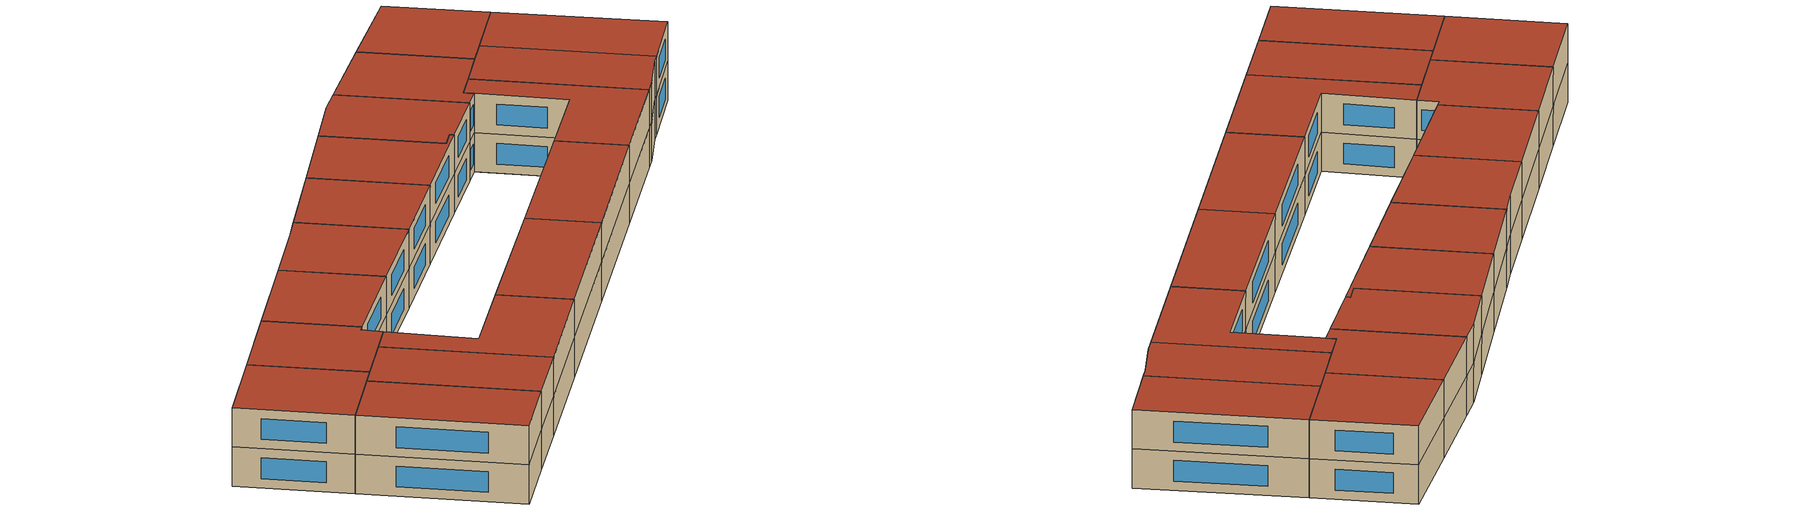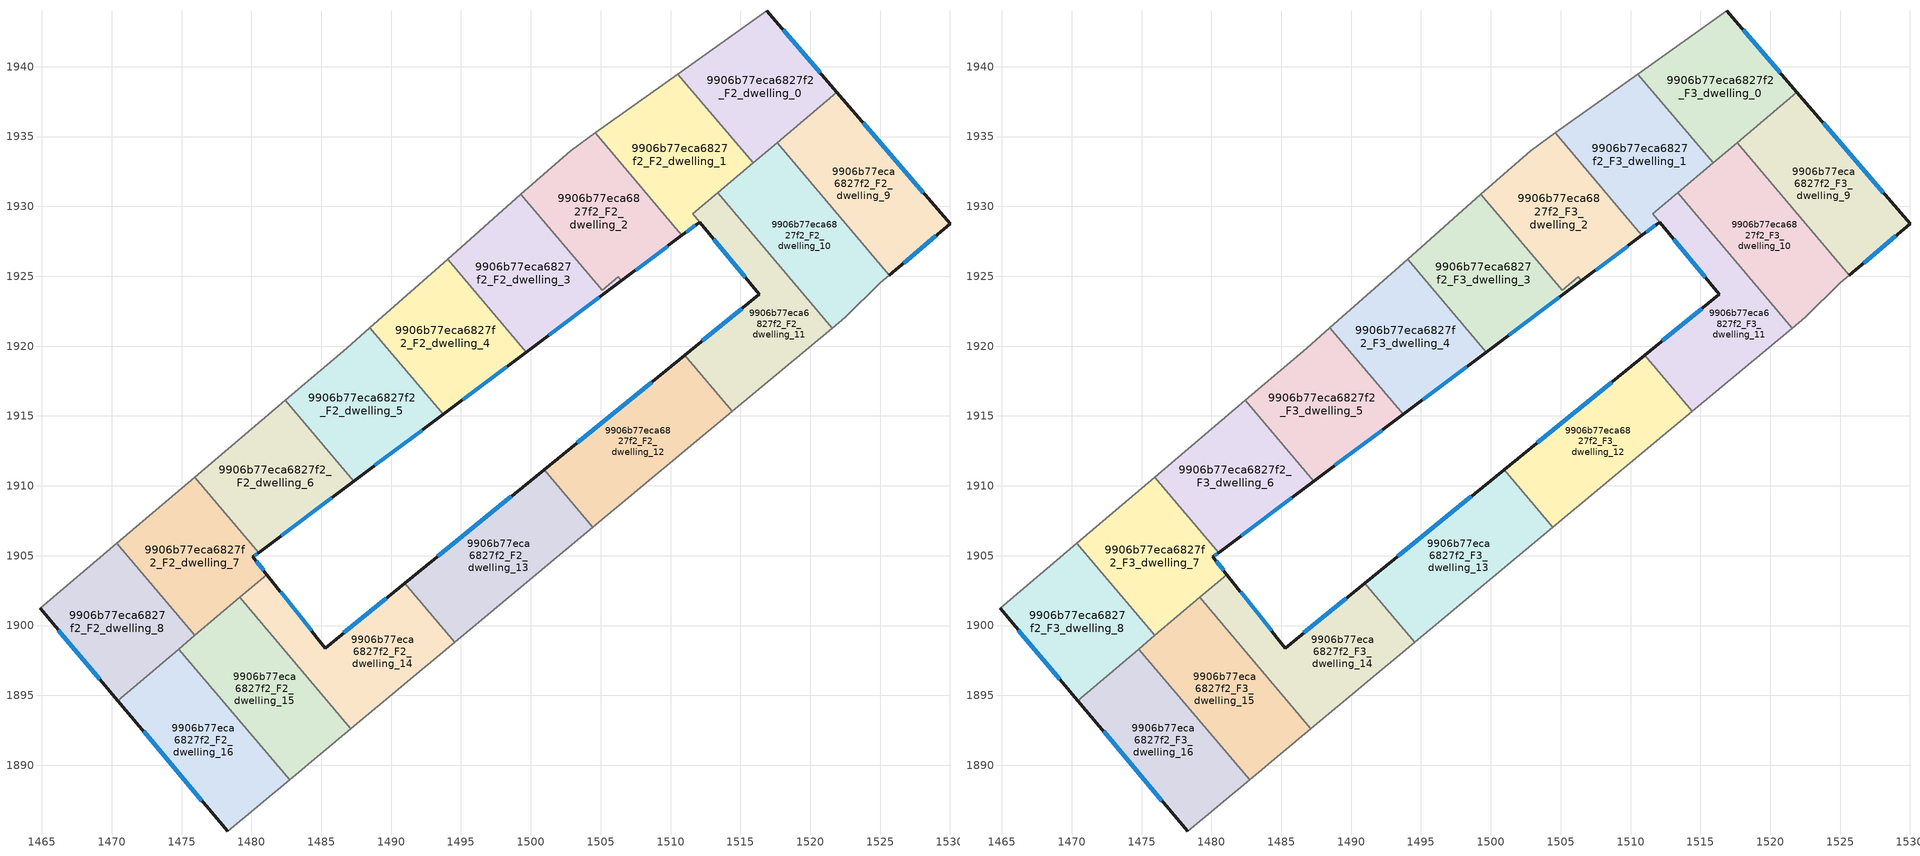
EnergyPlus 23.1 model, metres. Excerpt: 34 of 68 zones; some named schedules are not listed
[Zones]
9906b77eca6827f2_F2_dwelling_0
 floor to 9906b77eca6827f2_F1_dwelling_0 (EU_floor_Construction): 1516.89,1943.99 1521.9,1938.18 1515.91,1933.12 1510.53,1939.47 z6
 wall outside (EU_wall_Construction): 1521.9,1938.18 1516.89,1943.99 z6:9
 wall adiabatic (EU_wall_Construction): 1516.89,1943.99 1510.53,1939.47 z6:9
 wall to 9906b77eca6827f2_F2_dwelling_1 (EU_wall_Construction): 1510.53,1939.47 1515.91,1933.12 z6:9
 wall to 9906b77eca6827f2_F2_dwelling_9 (EU_wall_Construction): 1517.62,1934.57 1521.9,1938.18 z6:9
 wall to 9906b77eca6827f2_F2_dwelling_10 (EU_wall_Construction): 1515.91,1933.12 1517.62,1934.57 z6:9
 window (EU_Window_Construction): 1520.72,1939.55 1518.07,1942.63 z6.7:8.3
9906b77eca6827f2_F2_dwelling_1
 floor to 9906b77eca6827f2_F1_dwelling_1 (EU_floor_Construction): 1510.53,1939.47 1515.91,1933.12 1511.59,1929.46 1512.08,1928.87 1510.82,1927.92 1504.61,1935.25 z6
 wall outside (EU_wall_Construction): 1510.82,1927.92 1512.08,1928.87 z6:9
 wall adiabatic (EU_wall_Construction): 1510.53,1939.47 1504.61,1935.25 z6:9
 wall to 9906b77eca6827f2_F2_dwelling_2 (EU_wall_Construction): 1504.61,1935.25 1510.38,1928.44 / 1510.39,1928.44 1510.82,1927.92 z6:9
 wall to 9906b77eca6827f2_F2_dwelling_10 (EU_wall_Construction): 1513.36,1930.96 1515.91,1933.12 z6:9
 wall to 9906b77eca6827f2_F2_dwelling_11 (EU_wall_Construction): 1512.08,1928.87 1511.59,1929.46 1513.36,1930.96 z6:9
 window (EU_Window_Construction): 1511.12,1928.15 1511.78,1928.65 z6.7:8.3
9906b77eca6827f2_F2_dwelling_10
 floor to 9906b77eca6827f2_F1_dwelling_10 (EU_floor_Construction): 1517.62,1934.57 1525.66,1925.08 1525.01,1924.52 1522.5,1922.05 1521.56,1921.27 1513.36,1930.96 z6
 wall to 9906b77eca6827f2_F2_dwelling_11 (EU_wall_Construction): 1513.36,1930.96 1521.56,1921.27 z6:9
 wall to 9906b77eca6827f2_F2_dwelling_9 (EU_wall_Construction): 1525.66,1925.08 1517.62,1934.57 z6:9
 wall adiabatic (EU_wall_Construction): 1521.56,1921.27 1522.5,1922.05 1525.01,1924.52 1525.66,1925.08 z6:9
9906b77eca6827f2_F2_dwelling_11
 floor to 9906b77eca6827f2_F1_dwelling_11 (EU_floor_Construction): 1513.36,1930.96 1521.56,1921.27 1514.41,1915.32 1511,1919.34 1516.35,1923.7 1511.59,1929.46 z6
 wall outside (EU_wall_Construction): 1512.08,1928.87 1516.35,1923.7 1511,1919.34 z6:9
 wall adiabatic (EU_wall_Construction): 1514.41,1915.32 1521.56,1921.27 z6:9
 wall to 9906b77eca6827f2_F2_dwelling_12 (EU_wall_Construction): 1511,1919.34 1514.41,1915.32 z6:9
 window (EU_Window_Construction): 1515.1,1922.68 1512.26,1920.37 / 1513.08,1927.66 1515.35,1924.92 z6.7:8.3
9906b77eca6827f2_F2_dwelling_12
 floor to 9906b77eca6827f2_F1_dwelling_12 (EU_floor_Construction): 1511,1919.34 1514.41,1915.32 1504.44,1907.03 1500.95,1911.15 z6
 wall outside (EU_wall_Construction): 1511,1919.34 1500.95,1911.15 z6:9
 wall adiabatic (EU_wall_Construction): 1504.44,1907.03 1514.41,1915.32 z6:9
 wall to 9906b77eca6827f2_F2_dwelling_13 (EU_wall_Construction): 1500.95,1911.15 1504.44,1907.03 z6:9
 window (EU_Window_Construction): 1508.64,1917.42 1503.31,1913.08 z6.7:8.3
9906b77eca6827f2_F2_dwelling_13
 floor to 9906b77eca6827f2_F1_dwelling_13 (EU_floor_Construction): 1500.95,1911.15 1504.44,1907.03 1494.57,1898.81 1490.99,1903.04 z6
 wall outside (EU_wall_Construction): 1500.95,1911.15 1490.99,1903.04 z6:9
 wall adiabatic (EU_wall_Construction): 1494.57,1898.81 1504.44,1907.03 z6:9
 wall to 9906b77eca6827f2_F2_dwelling_14 (EU_wall_Construction): 1490.99,1903.04 1494.57,1898.81 z6:9
 window (EU_Window_Construction): 1498.61,1909.25 1493.33,1904.94 z6.7:8.3
9906b77eca6827f2_F2_dwelling_14
 floor to 9906b77eca6827f2_F1_dwelling_14 (EU_floor_Construction): 1490.99,1903.04 1494.57,1898.81 1487.13,1892.63 1479.18,1902.01 1481.11,1903.65 1485.29,1898.39 z6
 wall outside (EU_wall_Construction): 1490.99,1903.04 1485.29,1898.39 1481.11,1903.65 z6:9
 wall adiabatic (EU_wall_Construction): 1487.13,1892.63 1494.57,1898.81 z6:9
 wall to 9906b77eca6827f2_F2_dwelling_15 (EU_wall_Construction): 1479.18,1902.01 1487.13,1892.63 z6:9
 wall to 9906b77eca6827f2_F2_dwelling_7 (EU_wall_Construction): 1481.11,1903.65 1479.18,1902.01 z6:9
 window (EU_Window_Construction): 1484.31,1899.62 1482.09,1902.42 / 1489.65,1901.94 1486.63,1899.48 z6.7:8.3
9906b77eca6827f2_F2_dwelling_15
 floor to 9906b77eca6827f2_F1_dwelling_15 (EU_floor_Construction): 1479.18,1902.01 1487.13,1892.63 1482.73,1888.97 1474.81,1898.32 z6
 wall adiabatic (EU_wall_Construction): 1482.73,1888.97 1487.13,1892.63 z6:9
 wall to 9906b77eca6827f2_F2_dwelling_16 (EU_wall_Construction): 1474.81,1898.32 1482.73,1888.97 z6:9
 wall to 9906b77eca6827f2_F2_dwelling_8 (EU_wall_Construction): 1475.96,1899.29 1474.81,1898.32 z6:9
 wall to 9906b77eca6827f2_F2_dwelling_7 (EU_wall_Construction): 1479.18,1902.02 1475.96,1899.29 z6:9
9906b77eca6827f2_F2_dwelling_16
 floor to 9906b77eca6827f2_F1_dwelling_16 (EU_floor_Construction): 1474.81,1898.32 1482.73,1888.97 1478.3,1885.29 1470.44,1894.62 z6
 wall outside (EU_wall_Construction): 1470.44,1894.62 1478.3,1885.29 z6:9
 wall adiabatic (EU_wall_Construction): 1478.3,1885.29 1482.73,1888.97 z6:9
 wall to 9906b77eca6827f2_F2_dwelling_8 (EU_wall_Construction): 1474.81,1898.32 1470.44,1894.62 z6:9
 window (EU_Window_Construction): 1472.29,1892.43 1476.46,1887.48 z6.7:8.3
9906b77eca6827f2_F2_dwelling_2
 floor to 9906b77eca6827f2_F1_dwelling_2 (EU_floor_Construction): 1504.61,1935.25 1510.39,1928.44 1510.82,1927.92 1506.49,1924.68 1506.26,1924.95 1505.12,1923.98 1499.3,1930.86 1502.84,1933.99 z6
 wall outside (EU_wall_Construction): 1506.49,1924.68 1510.82,1927.92 z6:9
 wall to 9906b77eca6827f2_F2_dwelling_3 (EU_wall_Construction): 1499.3,1930.86 1505.12,1923.98 1506.26,1924.95 1506.49,1924.68 z6:9
 wall adiabatic (EU_wall_Construction): 1504.61,1935.25 1502.84,1933.99 1499.3,1930.86 z6:9
 window (EU_Window_Construction): 1507.5,1925.44 1509.8,1927.16 z6.7:8.3
9906b77eca6827f2_F2_dwelling_3
 floor to 9906b77eca6827f2_F1_dwelling_3 (EU_floor_Construction): 1506.26,1924.95 1506.49,1924.68 1499.67,1919.57 1494.04,1926.22 1499.3,1930.86 1505.12,1923.98 z6
 wall outside (EU_wall_Construction): 1499.67,1919.57 1506.49,1924.68 z6:9
 wall to 9906b77eca6827f2_F2_dwelling_4 (EU_wall_Construction): 1494.04,1926.22 1499.67,1919.57 z6:9
 wall adiabatic (EU_wall_Construction): 1499.3,1930.86 1494.04,1926.22 z6:9
 window (EU_Window_Construction): 1501.27,1920.77 1504.89,1923.48 z6.7:8.3
9906b77eca6827f2_F2_dwelling_4
 floor to 9906b77eca6827f2_F1_dwelling_4 (EU_floor_Construction): 1494.04,1926.22 1499.67,1919.57 1493.73,1915.12 1488.48,1921.31 z6
 wall outside (EU_wall_Construction): 1493.73,1915.12 1499.67,1919.57 z6:9
 wall to 9906b77eca6827f2_F2_dwelling_5 (EU_wall_Construction): 1488.48,1921.31 1493.73,1915.12 z6:9
 wall adiabatic (EU_wall_Construction): 1494.04,1926.22 1488.48,1921.31 z6:9
 window (EU_Window_Construction): 1495.12,1916.16 1498.28,1918.53 z6.7:8.3
9906b77eca6827f2_F2_dwelling_5
 floor to 9906b77eca6827f2_F1_dwelling_5 (EU_floor_Construction): 1488.48,1921.31 1493.73,1915.12 1487.34,1910.33 1482.44,1916.12 1486.82,1919.84 z6
 wall outside (EU_wall_Construction): 1487.34,1910.33 1493.73,1915.12 z6:9
 wall adiabatic (EU_wall_Construction): 1488.48,1921.31 1486.82,1919.84 1482.44,1916.12 z6:9
 wall to 9906b77eca6827f2_F2_dwelling_6 (EU_wall_Construction): 1482.44,1916.12 1487.34,1910.33 z6:9
 window (EU_Window_Construction): 1488.84,1911.45 1492.23,1913.99 z6.7:8.3
9906b77eca6827f2_F2_dwelling_6
 floor to 9906b77eca6827f2_F1_dwelling_6 (EU_floor_Construction): 1482.44,1916.12 1487.34,1910.33 1480.52,1905.22 1475.94,1910.62 z6
 wall outside (EU_wall_Construction): 1480.52,1905.22 1487.34,1910.33 z6:9
 wall to 9906b77eca6827f2_F2_dwelling_7 (EU_wall_Construction): 1475.94,1910.62 1480.52,1905.22 z6:9
 wall adiabatic (EU_wall_Construction): 1482.44,1916.12 1475.94,1910.62 z6:9
 window (EU_Window_Construction): 1482.12,1906.42 1485.74,1909.13 z6.7:8.3
9906b77eca6827f2_F2_dwelling_7
 floor to 9906b77eca6827f2_F1_dwelling_7 (EU_floor_Construction): 1475.94,1910.62 1480.52,1905.22 1480.11,1904.91 1481.11,1903.65 1475.96,1899.29 1470.37,1905.89 z6
 wall outside (EU_wall_Construction): 1481.11,1903.65 1480.11,1904.91 1480.52,1905.22 z6:9
 wall to 9906b77eca6827f2_F2_dwelling_8 (EU_wall_Construction): 1470.37,1905.89 1475.96,1899.29 z6:9
 wall adiabatic (EU_wall_Construction): 1475.94,1910.62 1470.37,1905.89 z6:9
 window (EU_Window_Construction): 1480.2,1904.98 1480.42,1905.15 / 1480.87,1903.95 1480.34,1904.62 z6.7:8.3
9906b77eca6827f2_F2_dwelling_8
 floor to 9906b77eca6827f2_F1_dwelling_8 (EU_floor_Construction): 1470.37,1905.89 1475.96,1899.29 1470.44,1894.62 1464.87,1901.23 z6
 wall outside (EU_wall_Construction): 1464.87,1901.23 1470.44,1894.62 z6:9
 wall adiabatic (EU_wall_Construction): 1470.37,1905.89 1464.87,1901.23 z6:9
 window (EU_Window_Construction): 1466.18,1899.68 1469.13,1896.17 z6.7:8.3
9906b77eca6827f2_F2_dwelling_9
 floor to 9906b77eca6827f2_F1_dwelling_9 (EU_floor_Construction): 1521.9,1938.18 1530,1928.77 1525.66,1925.08 1517.62,1934.57 z6
 wall outside (EU_wall_Construction): 1525.66,1925.08 1530,1928.77 1521.9,1938.18 z6:9
 window (EU_Window_Construction): 1528.1,1930.98 1523.8,1935.97 / 1526.68,1925.94 1528.98,1927.9 z6.7:8.3
9906b77eca6827f2_F3_dwelling_0
 floor to 9906b77eca6827f2_F2_dwelling_0 (EU_floor_Construction): 1516.89,1943.99 1521.9,1938.18 1515.91,1933.12 1510.53,1939.47 z9
 wall outside (EU_wall_Construction): 1521.9,1938.18 1516.89,1943.99 z9:12
 wall adiabatic (EU_wall_Construction): 1516.89,1943.99 1510.53,1939.47 z9:12
 wall to 9906b77eca6827f2_F3_dwelling_1 (EU_wall_Construction): 1510.53,1939.47 1515.91,1933.12 z9:12
 wall to 9906b77eca6827f2_F3_dwelling_9 (EU_wall_Construction): 1517.62,1934.57 1521.9,1938.18 z9:12
 wall to 9906b77eca6827f2_F3_dwelling_10 (EU_wall_Construction): 1515.91,1933.12 1517.62,1934.57 z9:12
 window (EU_Window_Construction): 1520.72,1939.55 1518.07,1942.63 z9.7:11.3
 roof outside (EU_roof_Construction): 1521.9,1938.18 1516.89,1943.99 1510.53,1939.47 1515.91,1933.12 z12
9906b77eca6827f2_F3_dwelling_1
 floor to 9906b77eca6827f2_F2_dwelling_1 (EU_floor_Construction): 1510.53,1939.47 1515.91,1933.12 1511.59,1929.46 1512.08,1928.87 1510.82,1927.92 1504.61,1935.25 z9
 wall outside (EU_wall_Construction): 1510.82,1927.92 1512.08,1928.87 z9:12
 wall adiabatic (EU_wall_Construction): 1510.53,1939.47 1504.61,1935.25 z9:12
 wall to 9906b77eca6827f2_F3_dwelling_2 (EU_wall_Construction): 1504.61,1935.25 1510.38,1928.44 / 1510.39,1928.44 1510.82,1927.92 z9:12
 wall to 9906b77eca6827f2_F3_dwelling_10 (EU_wall_Construction): 1513.36,1930.96 1515.91,1933.12 z9:12
 wall to 9906b77eca6827f2_F3_dwelling_11 (EU_wall_Construction): 1512.08,1928.87 1511.59,1929.46 1513.36,1930.96 z9:12
 window (EU_Window_Construction): 1511.12,1928.15 1511.78,1928.65 z9.7:11.3
 roof outside (EU_roof_Construction): 1512.08,1928.87 1511.59,1929.46 1515.91,1933.12 1510.53,1939.47 1504.61,1935.25 1510.82,1927.92 z12
9906b77eca6827f2_F3_dwelling_10
 floor to 9906b77eca6827f2_F2_dwelling_10 (EU_floor_Construction): 1517.62,1934.57 1525.66,1925.08 1525.01,1924.52 1522.5,1922.05 1521.56,1921.27 1513.36,1930.96 z9
 wall to 9906b77eca6827f2_F3_dwelling_11 (EU_wall_Construction): 1513.36,1930.96 1521.56,1921.27 z9:12
 wall to 9906b77eca6827f2_F3_dwelling_9 (EU_wall_Construction): 1525.66,1925.08 1517.62,1934.57 z9:12
 wall adiabatic (EU_wall_Construction): 1521.56,1921.27 1522.5,1922.05 1525.01,1924.52 1525.66,1925.08 z9:12
 roof outside (EU_roof_Construction): 1522.5,1922.05 1525.01,1924.52 1525.66,1925.08 1517.62,1934.57 1513.36,1930.96 1521.56,1921.27 z12
9906b77eca6827f2_F3_dwelling_11
 floor to 9906b77eca6827f2_F2_dwelling_11 (EU_floor_Construction): 1513.36,1930.96 1521.56,1921.27 1514.41,1915.32 1511,1919.34 1516.35,1923.7 1511.59,1929.46 z9
 wall outside (EU_wall_Construction): 1512.08,1928.87 1516.35,1923.7 1511,1919.34 z9:12
 wall adiabatic (EU_wall_Construction): 1514.41,1915.32 1521.56,1921.27 z9:12
 wall to 9906b77eca6827f2_F3_dwelling_12 (EU_wall_Construction): 1511,1919.34 1514.41,1915.32 z9:12
 window (EU_Window_Construction): 1515.1,1922.68 1512.26,1920.37 / 1513.08,1927.66 1515.35,1924.92 z9.7:11.3
 roof outside (EU_roof_Construction): 1521.56,1921.27 1513.36,1930.96 1511.59,1929.46 1516.35,1923.7 1511,1919.34 1514.41,1915.32 z12
9906b77eca6827f2_F3_dwelling_12
 floor to 9906b77eca6827f2_F2_dwelling_12 (EU_floor_Construction): 1511,1919.34 1514.41,1915.32 1504.44,1907.03 1500.95,1911.15 z9
 wall outside (EU_wall_Construction): 1511,1919.34 1500.95,1911.15 z9:12
 wall adiabatic (EU_wall_Construction): 1504.44,1907.03 1514.41,1915.32 z9:12
 wall to 9906b77eca6827f2_F3_dwelling_13 (EU_wall_Construction): 1500.95,1911.15 1504.44,1907.03 z9:12
 window (EU_Window_Construction): 1508.64,1917.42 1503.31,1913.08 z9.7:11.3
 roof outside (EU_roof_Construction): 1514.41,1915.32 1511,1919.34 1500.95,1911.15 1504.44,1907.03 z12
9906b77eca6827f2_F3_dwelling_13
 floor to 9906b77eca6827f2_F2_dwelling_13 (EU_floor_Construction): 1500.95,1911.15 1504.44,1907.03 1494.57,1898.81 1490.99,1903.04 z9
 wall outside (EU_wall_Construction): 1500.95,1911.15 1490.99,1903.04 z9:12
 wall adiabatic (EU_wall_Construction): 1494.57,1898.81 1504.44,1907.03 z9:12
 wall to 9906b77eca6827f2_F3_dwelling_14 (EU_wall_Construction): 1490.99,1903.04 1494.57,1898.81 z9:12
 window (EU_Window_Construction): 1498.61,1909.25 1493.33,1904.94 z9.7:11.3
 roof outside (EU_roof_Construction): 1504.44,1907.03 1500.95,1911.15 1490.99,1903.04 1494.57,1898.81 z12
9906b77eca6827f2_F3_dwelling_14
 floor to 9906b77eca6827f2_F2_dwelling_14 (EU_floor_Construction): 1490.99,1903.04 1494.57,1898.81 1487.13,1892.63 1479.18,1902.01 1481.11,1903.65 1485.29,1898.39 z9
 wall outside (EU_wall_Construction): 1490.99,1903.04 1485.29,1898.39 1481.11,1903.65 z9:12
 wall adiabatic (EU_wall_Construction): 1487.13,1892.63 1494.57,1898.81 z9:12
 wall to 9906b77eca6827f2_F3_dwelling_15 (EU_wall_Construction): 1479.18,1902.01 1487.13,1892.63 z9:12
 wall to 9906b77eca6827f2_F3_dwelling_7 (EU_wall_Construction): 1481.11,1903.65 1479.18,1902.01 z9:12
 window (EU_Window_Construction): 1484.31,1899.62 1482.09,1902.42 / 1489.65,1901.94 1486.63,1899.48 z9.7:11.3
 roof outside (EU_roof_Construction): 1494.57,1898.81 1490.99,1903.04 1485.29,1898.39 1481.11,1903.65 1479.18,1902.01 1487.13,1892.63 z12
9906b77eca6827f2_F3_dwelling_15
 floor to 9906b77eca6827f2_F2_dwelling_15 (EU_floor_Construction): 1479.18,1902.01 1487.13,1892.63 1482.73,1888.97 1474.81,1898.32 z9
 wall adiabatic (EU_wall_Construction): 1482.73,1888.97 1487.13,1892.63 z9:12
 wall to 9906b77eca6827f2_F3_dwelling_16 (EU_wall_Construction): 1474.81,1898.32 1482.73,1888.97 z9:12
 wall to 9906b77eca6827f2_F3_dwelling_8 (EU_wall_Construction): 1475.96,1899.29 1474.81,1898.32 z9:12
 wall to 9906b77eca6827f2_F3_dwelling_7 (EU_wall_Construction): 1479.18,1902.02 1475.96,1899.29 z9:12
 roof outside (EU_roof_Construction): 1487.13,1892.63 1479.18,1902.01 1474.81,1898.32 1482.73,1888.97 z12
9906b77eca6827f2_F3_dwelling_16
 floor to 9906b77eca6827f2_F2_dwelling_16 (EU_floor_Construction): 1474.81,1898.32 1482.73,1888.97 1478.3,1885.29 1470.44,1894.62 z9
 wall outside (EU_wall_Construction): 1470.44,1894.62 1478.3,1885.29 z9:12
 wall adiabatic (EU_wall_Construction): 1478.3,1885.29 1482.73,1888.97 z9:12
 wall to 9906b77eca6827f2_F3_dwelling_8 (EU_wall_Construction): 1474.81,1898.32 1470.44,1894.62 z9:12
 window (EU_Window_Construction): 1472.29,1892.43 1476.46,1887.48 z9.7:11.3
 roof outside (EU_roof_Construction): 1482.73,1888.97 1474.81,1898.32 1470.44,1894.62 1478.3,1885.29 z12
9906b77eca6827f2_F3_dwelling_2
 floor to 9906b77eca6827f2_F2_dwelling_2 (EU_floor_Construction): 1504.61,1935.25 1510.39,1928.44 1510.82,1927.92 1506.49,1924.68 1506.26,1924.95 1505.12,1923.98 1499.3,1930.86 1502.84,1933.99 z9
 wall outside (EU_wall_Construction): 1506.49,1924.68 1510.82,1927.92 z9:12
 wall to 9906b77eca6827f2_F3_dwelling_3 (EU_wall_Construction): 1499.3,1930.86 1505.12,1923.98 1506.26,1924.95 1506.49,1924.68 z9:12
 wall adiabatic (EU_wall_Construction): 1504.61,1935.25 1502.84,1933.99 1499.3,1930.86 z9:12
 window (EU_Window_Construction): 1507.5,1925.44 1509.8,1927.16 z9.7:11.3
 roof outside (EU_roof_Construction): 1510.82,1927.92 1510.39,1928.44 1504.61,1935.25 1502.84,1933.99 1499.3,1930.86 1505.12,1923.98 1506.26,1924.95 1506.49,1924.68 z12
9906b77eca6827f2_F3_dwelling_3
 floor to 9906b77eca6827f2_F2_dwelling_3 (EU_floor_Construction): 1506.26,1924.95 1506.49,1924.68 1499.67,1919.57 1494.04,1926.22 1499.3,1930.86 1505.12,1923.98 z9
 wall outside (EU_wall_Construction): 1499.67,1919.57 1506.49,1924.68 z9:12
 wall to 9906b77eca6827f2_F3_dwelling_4 (EU_wall_Construction): 1494.04,1926.22 1499.67,1919.57 z9:12
 wall adiabatic (EU_wall_Construction): 1499.3,1930.86 1494.04,1926.22 z9:12
 window (EU_Window_Construction): 1501.27,1920.77 1504.89,1923.48 z9.7:11.3
 roof outside (EU_roof_Construction): 1505.12,1923.98 1499.3,1930.86 1494.04,1926.22 1499.67,1919.57 1506.49,1924.68 1506.26,1924.95 z12
9906b77eca6827f2_F3_dwelling_4
 floor to 9906b77eca6827f2_F2_dwelling_4 (EU_floor_Construction): 1494.04,1926.22 1499.67,1919.57 1493.73,1915.12 1488.48,1921.31 z9
 wall outside (EU_wall_Construction): 1493.73,1915.12 1499.67,1919.57 z9:12
 wall to 9906b77eca6827f2_F3_dwelling_5 (EU_wall_Construction): 1488.48,1921.31 1493.73,1915.12 z9:12
 wall adiabatic (EU_wall_Construction): 1494.04,1926.22 1488.48,1921.31 z9:12
 window (EU_Window_Construction): 1495.12,1916.16 1498.28,1918.53 z9.7:11.3
 roof outside (EU_roof_Construction): 1499.67,1919.57 1494.04,1926.22 1488.48,1921.31 1493.73,1915.12 z12
9906b77eca6827f2_F3_dwelling_5
 floor to 9906b77eca6827f2_F2_dwelling_5 (EU_floor_Construction): 1488.48,1921.31 1493.73,1915.12 1487.34,1910.33 1482.44,1916.12 1486.82,1919.84 z9
 wall outside (EU_wall_Construction): 1487.34,1910.33 1493.73,1915.12 z9:12
 wall adiabatic (EU_wall_Construction): 1488.48,1921.31 1486.82,1919.84 1482.44,1916.12 z9:12
 wall to 9906b77eca6827f2_F3_dwelling_6 (EU_wall_Construction): 1482.44,1916.12 1487.34,1910.33 z9:12
 window (EU_Window_Construction): 1488.84,1911.45 1492.23,1913.99 z9.7:11.3
 roof outside (EU_roof_Construction): 1493.73,1915.12 1488.48,1921.31 1486.82,1919.84 1482.44,1916.12 1487.34,1910.33 z12
9906b77eca6827f2_F3_dwelling_6
 floor to 9906b77eca6827f2_F2_dwelling_6 (EU_floor_Construction): 1482.44,1916.12 1487.34,1910.33 1480.52,1905.22 1475.94,1910.62 z9
 wall outside (EU_wall_Construction): 1480.52,1905.22 1487.34,1910.33 z9:12
 wall to 9906b77eca6827f2_F3_dwelling_7 (EU_wall_Construction): 1475.94,1910.62 1480.52,1905.22 z9:12
 wall adiabatic (EU_wall_Construction): 1482.44,1916.12 1475.94,1910.62 z9:12
 window (EU_Window_Construction): 1482.12,1906.42 1485.74,1909.13 z9.7:11.3
 roof outside (EU_roof_Construction): 1487.34,1910.33 1482.44,1916.12 1475.94,1910.62 1480.52,1905.22 z12
9906b77eca6827f2_F3_dwelling_7
 floor to 9906b77eca6827f2_F2_dwelling_7 (EU_floor_Construction): 1475.94,1910.62 1480.52,1905.22 1480.11,1904.91 1481.11,1903.65 1475.96,1899.29 1470.37,1905.89 z9
 wall outside (EU_wall_Construction): 1481.11,1903.65 1480.11,1904.91 1480.52,1905.22 z9:12
 wall to 9906b77eca6827f2_F3_dwelling_8 (EU_wall_Construction): 1470.37,1905.89 1475.96,1899.29 z9:12
 wall adiabatic (EU_wall_Construction): 1475.94,1910.62 1470.37,1905.89 z9:12
 window (EU_Window_Construction): 1480.2,1904.98 1480.42,1905.15 / 1480.87,1903.95 1480.34,1904.62 z9.7:11.3
 roof outside (EU_roof_Construction): 1481.11,1903.65 1480.11,1904.91 1480.52,1905.22 1475.94,1910.62 1470.37,1905.89 1475.96,1899.29 z12
9906b77eca6827f2_F3_dwelling_8
 floor to 9906b77eca6827f2_F2_dwelling_8 (EU_floor_Construction): 1470.37,1905.89 1475.96,1899.29 1470.44,1894.62 1464.87,1901.23 z9
 wall outside (EU_wall_Construction): 1464.87,1901.23 1470.44,1894.62 z9:12
 wall adiabatic (EU_wall_Construction): 1470.37,1905.89 1464.87,1901.23 z9:12
 window (EU_Window_Construction): 1466.18,1899.68 1469.13,1896.17 z9.7:11.3
 roof outside (EU_roof_Construction): 1475.96,1899.29 1470.37,1905.89 1464.87,1901.23 1470.44,1894.62 z12
9906b77eca6827f2_F3_dwelling_9
 floor to 9906b77eca6827f2_F2_dwelling_9 (EU_floor_Construction): 1521.9,1938.18 1530,1928.77 1525.66,1925.08 1517.62,1934.57 z9
 wall outside (EU_wall_Construction): 1525.66,1925.08 1530,1928.77 1521.9,1938.18 z9:12
 window (EU_Window_Construction): 1528.1,1930.98 1523.8,1935.97 / 1526.68,1925.94 1528.98,1927.9 z9.7:11.3
 roof outside (EU_roof_Construction): 1530,1928.77 1521.9,1938.18 1517.62,1934.57 1525.66,1925.08 z12
[Building]
EU S2 Campaign: North Axis=0; Terrain=City; Solar Distribution=FullExterior
[Site:Location]
Budapest.Ferenc.Liszt.Intl.AP: Latitude=47.437; Longitude=19.256; Time Zone=1; Elevation=185
[SizingPeriod:WeatherFileDays]
AnnualSizingPeriod: Begin Month=1; Begin Day of Month=1; End Month=12; End Day of Month=31; Day of Week for Start Day=Monday; Use Weather File Daylight Saving Period=No; Use Weather File Rain and Snow Indicators=No
[MATERIAL]
EU_InternalMass_Material: Roughness=MediumRough; Thickness=0.1; Conductivity=1; Density=1800; Specific Heat=900; Thermal Absorptance=0.9; Solar Absorptance=0.7; Visible Absorptance=0.7
[MATERIAL:NOMASS] Roughness=MediumRough; Thermal Absorptance=0.9; Solar Absorptance=0.7; Visible Absorptance=0.7
Name | Thermal Resistance
EU_wall_NoMass | 0.832559
EU_roof_NoMass | 1.39638
EU_floor_NoMass | 0.872794
[WINDOWMATERIAL:SIMPLEGLAZINGSYSTEM]
EU_Window_SimpleGlazing: UFactor=2.79869; Solar Heat Gain Coefficient=0.75; Visible Transmittance=0.75
[CONSTRUCTION]
EU_wall_Construction: EU_wall_NoMass
EU_roof_Construction: EU_roof_NoMass
EU_floor_Construction: EU_floor_NoMass
EU_Window_Construction: EU_Window_SimpleGlazing
EU_InternalMass_Construction: EU_InternalMass_Material
[ZONE] Type=1; Multiplier=1; Ceiling Height=autocalculate; Floor Area=autocalculate; Part of Total Floor Area=Yes
Name | Volume
9906b77eca6827f2_F2_dwelling_0; 9906b77eca6827f2_F3_dwelling_0 | 187.269
9906b77eca6827f2_F2_dwelling_1; 9906b77eca6827f2_F3_dwelling_1 | 190.693
9906b77eca6827f2_F2_dwelling_10; 9906b77eca6827f2_F3_dwelling_10 | 210.673
9906b77eca6827f2_F2_dwelling_11; 9906b77eca6827f2_F3_dwelling_11 | 198.92
9906b77eca6827f2_F2_dwelling_12; 9906b77eca6827f2_F3_dwelling_12 | 207.567
9906b77eca6827f2_F2_dwelling_13; 9906b77eca6827f2_F3_dwelling_13 | 210.683
9906b77eca6827f2_F2_dwelling_14; 9906b77eca6827f2_F3_dwelling_14 | 210.697
9906b77eca6827f2_F2_dwelling_15; 9906b77eca6827f2_F3_dwelling_15 | 210.679
9906b77eca6827f2_F2_dwelling_16; 9906b77eca6827f2_F3_dwelling_16 | 210.693
9906b77eca6827f2_F2_dwelling_2; 9906b77eca6827f2_F3_dwelling_2 | 195.572
9906b77eca6827f2_F2_dwelling_3; 9906b77eca6827f2_F3_dwelling_3 | 190.383
9906b77eca6827f2_F2_dwelling_4; 9906b77eca6827f2_F3_dwelling_4 | 187.292
9906b77eca6827f2_F2_dwelling_5; 9906b77eca6827f2_F3_dwelling_5 | 187.282
9906b77eca6827f2_F2_dwelling_6; 9906b77eca6827f2_F3_dwelling_6 | 187.275
9906b77eca6827f2_F2_dwelling_7; 9906b77eca6827f2_F3_dwelling_7 | 187.259
9906b77eca6827f2_F2_dwelling_8; 9906b77eca6827f2_F3_dwelling_8 | 187.28
9906b77eca6827f2_F2_dwelling_9; 9906b77eca6827f2_F3_dwelling_9 | 210.687
[INTERNALMASS] Construction=EU_InternalMass_Construction
Name | Zone or ZoneList | Surface Area
9906b77eca6827f2_F2_dwelling_0_EU_InternalMass | 9906b77eca6827f2_F2_dwelling_0 | 62.4231
9906b77eca6827f2_F2_dwelling_1_EU_InternalMass | 9906b77eca6827f2_F2_dwelling_1 | 63.5636
9906b77eca6827f2_F2_dwelling_2_EU_InternalMass | 9906b77eca6827f2_F2_dwelling_2 | 65.1938
9906b77eca6827f2_F2_dwelling_3_EU_InternalMass | 9906b77eca6827f2_F2_dwelling_3 | 63.4612
9906b77eca6827f2_F2_dwelling_4_EU_InternalMass | 9906b77eca6827f2_F2_dwelling_4 | 62.4309
9906b77eca6827f2_F2_dwelling_5_EU_InternalMass | 9906b77eca6827f2_F2_dwelling_5 | 62.4275
9906b77eca6827f2_F2_dwelling_6_EU_InternalMass | 9906b77eca6827f2_F2_dwelling_6 | 62.425
9906b77eca6827f2_F2_dwelling_7_EU_InternalMass | 9906b77eca6827f2_F2_dwelling_7 | 62.4197
9906b77eca6827f2_F2_dwelling_8_EU_InternalMass | 9906b77eca6827f2_F2_dwelling_8 | 62.4265
9906b77eca6827f2_F2_dwelling_9_EU_InternalMass | 9906b77eca6827f2_F2_dwelling_9 | 70.2291
9906b77eca6827f2_F2_dwelling_10_EU_InternalMass | 9906b77eca6827f2_F2_dwelling_10 | 70.2242
9906b77eca6827f2_F2_dwelling_11_EU_InternalMass | 9906b77eca6827f2_F2_dwelling_11 | 66.3277
9906b77eca6827f2_F2_dwelling_12_EU_InternalMass | 9906b77eca6827f2_F2_dwelling_12 | 69.1891
9906b77eca6827f2_F2_dwelling_13_EU_InternalMass | 9906b77eca6827f2_F2_dwelling_13 | 70.2279
9906b77eca6827f2_F2_dwelling_14_EU_InternalMass | 9906b77eca6827f2_F2_dwelling_14 | 70.2324
9906b77eca6827f2_F2_dwelling_15_EU_InternalMass | 9906b77eca6827f2_F2_dwelling_15 | 70.2261
9906b77eca6827f2_F2_dwelling_16_EU_InternalMass | 9906b77eca6827f2_F2_dwelling_16 | 70.231
9906b77eca6827f2_F3_dwelling_0_EU_InternalMass | 9906b77eca6827f2_F3_dwelling_0 | 62.4231
9906b77eca6827f2_F3_dwelling_1_EU_InternalMass | 9906b77eca6827f2_F3_dwelling_1 | 63.5636
9906b77eca6827f2_F3_dwelling_2_EU_InternalMass | 9906b77eca6827f2_F3_dwelling_2 | 65.1938
9906b77eca6827f2_F3_dwelling_3_EU_InternalMass | 9906b77eca6827f2_F3_dwelling_3 | 63.4612
9906b77eca6827f2_F3_dwelling_4_EU_InternalMass | 9906b77eca6827f2_F3_dwelling_4 | 62.4309
9906b77eca6827f2_F3_dwelling_5_EU_InternalMass | 9906b77eca6827f2_F3_dwelling_5 | 62.4275
9906b77eca6827f2_F3_dwelling_6_EU_InternalMass | 9906b77eca6827f2_F3_dwelling_6 | 62.425
9906b77eca6827f2_F3_dwelling_7_EU_InternalMass | 9906b77eca6827f2_F3_dwelling_7 | 62.4197
9906b77eca6827f2_F3_dwelling_8_EU_InternalMass | 9906b77eca6827f2_F3_dwelling_8 | 62.4265
9906b77eca6827f2_F3_dwelling_9_EU_InternalMass | 9906b77eca6827f2_F3_dwelling_9 | 70.2291
9906b77eca6827f2_F3_dwelling_10_EU_InternalMass | 9906b77eca6827f2_F3_dwelling_10 | 70.2242
9906b77eca6827f2_F3_dwelling_11_EU_InternalMass | 9906b77eca6827f2_F3_dwelling_11 | 66.3277
9906b77eca6827f2_F3_dwelling_12_EU_InternalMass | 9906b77eca6827f2_F3_dwelling_12 | 69.1891
9906b77eca6827f2_F3_dwelling_13_EU_InternalMass | 9906b77eca6827f2_F3_dwelling_13 | 70.2279
9906b77eca6827f2_F3_dwelling_14_EU_InternalMass | 9906b77eca6827f2_F3_dwelling_14 | 70.2324
9906b77eca6827f2_F3_dwelling_15_EU_InternalMass | 9906b77eca6827f2_F3_dwelling_15 | 70.2261
9906b77eca6827f2_F3_dwelling_16_EU_InternalMass | 9906b77eca6827f2_F3_dwelling_16 | 70.231
[OTHEREQUIPMENT] Fuel Type=Electricity; Design Level Calculation Method=Watts/Area; Power per Zone Floor Area=1; Fraction Latent=0; Fraction Radiant=0; Fraction Lost=0; Carbon Dioxide Generation Rate=0; EndUse Subcategory=EU_Step8_InternalGains
Name | Zone or ZoneList or Space or SpaceList | Schedule
EU_Step8_InternalGain_9906b77eca6827f2_F2_dwelling_0_f000 | 9906b77eca6827f2_F2_dwelling_0 | EU_Step8_GainSchedule_9906b77eca6827f2_F2_dwelling_0_f000
EU_Step8_InternalGain_9906b77eca6827f2_F2_dwelling_1_f000 | 9906b77eca6827f2_F2_dwelling_1 | EU_Step8_GainSchedule_9906b77eca6827f2_F2_dwelling_1_f000
EU_Step8_InternalGain_9906b77eca6827f2_F2_dwelling_2_f000 | 9906b77eca6827f2_F2_dwelling_2 | EU_Step8_GainSchedule_9906b77eca6827f2_F2_dwelling_2_f000
EU_Step8_InternalGain_9906b77eca6827f2_F2_dwelling_3_f000 | 9906b77eca6827f2_F2_dwelling_3 | EU_Step8_GainSchedule_9906b77eca6827f2_F2_dwelling_3_f000
EU_Step8_InternalGain_9906b77eca6827f2_F2_dwelling_4_f000 | 9906b77eca6827f2_F2_dwelling_4 | EU_Step8_GainSchedule_9906b77eca6827f2_F2_dwelling_4_f000
EU_Step8_InternalGain_9906b77eca6827f2_F2_dwelling_5_f000 | 9906b77eca6827f2_F2_dwelling_5 | EU_Step8_GainSchedule_9906b77eca6827f2_F2_dwelling_5_f000
EU_Step8_InternalGain_9906b77eca6827f2_F2_dwelling_6_f000 | 9906b77eca6827f2_F2_dwelling_6 | EU_Step8_GainSchedule_9906b77eca6827f2_F2_dwelling_6_f000
EU_Step8_InternalGain_9906b77eca6827f2_F2_dwelling_7_f000 | 9906b77eca6827f2_F2_dwelling_7 | EU_Step8_GainSchedule_9906b77eca6827f2_F2_dwelling_7_f000
EU_Step8_InternalGain_9906b77eca6827f2_F2_dwelling_8_f000 | 9906b77eca6827f2_F2_dwelling_8 | EU_Step8_GainSchedule_9906b77eca6827f2_F2_dwelling_8_f000
EU_Step8_InternalGain_9906b77eca6827f2_F2_dwelling_9_f000 | 9906b77eca6827f2_F2_dwelling_9 | EU_Step8_GainSchedule_9906b77eca6827f2_F2_dwelling_9_f000
EU_Step8_InternalGain_9906b77eca6827f2_F2_dwelling_10_f000 | 9906b77eca6827f2_F2_dwelling_10 | EU_Step8_GainSchedule_9906b77eca6827f2_F2_dwelling_10_f000
EU_Step8_InternalGain_9906b77eca6827f2_F2_dwelling_11_f000 | 9906b77eca6827f2_F2_dwelling_11 | EU_Step8_GainSchedule_9906b77eca6827f2_F2_dwelling_11_f000
EU_Step8_InternalGain_9906b77eca6827f2_F2_dwelling_12_f000 | 9906b77eca6827f2_F2_dwelling_12 | EU_Step8_GainSchedule_9906b77eca6827f2_F2_dwelling_12_f000
EU_Step8_InternalGain_9906b77eca6827f2_F2_dwelling_13_f000 | 9906b77eca6827f2_F2_dwelling_13 | EU_Step8_GainSchedule_9906b77eca6827f2_F2_dwelling_13_f000
EU_Step8_InternalGain_9906b77eca6827f2_F2_dwelling_14_f000 | 9906b77eca6827f2_F2_dwelling_14 | EU_Step8_GainSchedule_9906b77eca6827f2_F2_dwelling_14_f000
EU_Step8_InternalGain_9906b77eca6827f2_F2_dwelling_15_f000 | 9906b77eca6827f2_F2_dwelling_15 | EU_Step8_GainSchedule_9906b77eca6827f2_F2_dwelling_15_f000
EU_Step8_InternalGain_9906b77eca6827f2_F2_dwelling_16_f000 | 9906b77eca6827f2_F2_dwelling_16 | EU_Step8_GainSchedule_9906b77eca6827f2_F2_dwelling_16_f000
EU_Step8_InternalGain_9906b77eca6827f2_F3_dwelling_0_f000 | 9906b77eca6827f2_F3_dwelling_0 | EU_Step8_GainSchedule_9906b77eca6827f2_F3_dwelling_0_f000
EU_Step8_InternalGain_9906b77eca6827f2_F3_dwelling_1_f000 | 9906b77eca6827f2_F3_dwelling_1 | EU_Step8_GainSchedule_9906b77eca6827f2_F3_dwelling_1_f000
EU_Step8_InternalGain_9906b77eca6827f2_F3_dwelling_2_f000 | 9906b77eca6827f2_F3_dwelling_2 | EU_Step8_GainSchedule_9906b77eca6827f2_F3_dwelling_2_f000
EU_Step8_InternalGain_9906b77eca6827f2_F3_dwelling_3_f000 | 9906b77eca6827f2_F3_dwelling_3 | EU_Step8_GainSchedule_9906b77eca6827f2_F3_dwelling_3_f000
EU_Step8_InternalGain_9906b77eca6827f2_F3_dwelling_4_f000 | 9906b77eca6827f2_F3_dwelling_4 | EU_Step8_GainSchedule_9906b77eca6827f2_F3_dwelling_4_f000
EU_Step8_InternalGain_9906b77eca6827f2_F3_dwelling_5_f000 | 9906b77eca6827f2_F3_dwelling_5 | EU_Step8_GainSchedule_9906b77eca6827f2_F3_dwelling_5_f000
EU_Step8_InternalGain_9906b77eca6827f2_F3_dwelling_6_f000 | 9906b77eca6827f2_F3_dwelling_6 | EU_Step8_GainSchedule_9906b77eca6827f2_F3_dwelling_6_f000
EU_Step8_InternalGain_9906b77eca6827f2_F3_dwelling_7_f000 | 9906b77eca6827f2_F3_dwelling_7 | EU_Step8_GainSchedule_9906b77eca6827f2_F3_dwelling_7_f000
EU_Step8_InternalGain_9906b77eca6827f2_F3_dwelling_8_f000 | 9906b77eca6827f2_F3_dwelling_8 | EU_Step8_GainSchedule_9906b77eca6827f2_F3_dwelling_8_f000
EU_Step8_InternalGain_9906b77eca6827f2_F3_dwelling_9_f000 | 9906b77eca6827f2_F3_dwelling_9 | EU_Step8_GainSchedule_9906b77eca6827f2_F3_dwelling_9_f000
EU_Step8_InternalGain_9906b77eca6827f2_F3_dwelling_10_f000 | 9906b77eca6827f2_F3_dwelling_10 | EU_Step8_GainSchedule_9906b77eca6827f2_F3_dwelling_10_f000
EU_Step8_InternalGain_9906b77eca6827f2_F3_dwelling_11_f000 | 9906b77eca6827f2_F3_dwelling_11 | EU_Step8_GainSchedule_9906b77eca6827f2_F3_dwelling_11_f000
EU_Step8_InternalGain_9906b77eca6827f2_F3_dwelling_12_f000 | 9906b77eca6827f2_F3_dwelling_12 | EU_Step8_GainSchedule_9906b77eca6827f2_F3_dwelling_12_f000
EU_Step8_InternalGain_9906b77eca6827f2_F3_dwelling_13_f000 | 9906b77eca6827f2_F3_dwelling_13 | EU_Step8_GainSchedule_9906b77eca6827f2_F3_dwelling_13_f000
EU_Step8_InternalGain_9906b77eca6827f2_F3_dwelling_14_f000 | 9906b77eca6827f2_F3_dwelling_14 | EU_Step8_GainSchedule_9906b77eca6827f2_F3_dwelling_14_f000
EU_Step8_InternalGain_9906b77eca6827f2_F3_dwelling_15_f000 | 9906b77eca6827f2_F3_dwelling_15 | EU_Step8_GainSchedule_9906b77eca6827f2_F3_dwelling_15_f000
EU_Step8_InternalGain_9906b77eca6827f2_F3_dwelling_16_f000 | 9906b77eca6827f2_F3_dwelling_16 | EU_Step8_GainSchedule_9906b77eca6827f2_F3_dwelling_16_f000
[ZONEVENTILATION:DESIGNFLOWRATE] Schedule=EU_AlwaysOn; Design Flow Rate Calculation Method=AirChanges/Hour; Air Changes per Hour=0.475469; Ventilation Type=Natural; Fan Pressure Rise=0; Fan Total Efficiency=1; Constant Term Coefficient=1; Temperature Term Coefficient=0; Velocity Term Coefficient=0; Velocity Squared Term Coefficient=0; Minimum Indoor Temperature=-100; Maximum Indoor Temperature=100; Delta Temperature=-100; Minimum Outdoor Temperature=-100; Maximum Outdoor Temperature=100; Maximum Wind Speed=40
Name | Zone or ZoneList or Space or SpaceList
EU_ConstantAir_9906b77eca6827f2_F2_dwelling_0 | 9906b77eca6827f2_F2_dwelling_0
EU_ConstantAir_9906b77eca6827f2_F2_dwelling_1 | 9906b77eca6827f2_F2_dwelling_1
EU_ConstantAir_9906b77eca6827f2_F2_dwelling_2 | 9906b77eca6827f2_F2_dwelling_2
EU_ConstantAir_9906b77eca6827f2_F2_dwelling_3 | 9906b77eca6827f2_F2_dwelling_3
EU_ConstantAir_9906b77eca6827f2_F2_dwelling_4 | 9906b77eca6827f2_F2_dwelling_4
EU_ConstantAir_9906b77eca6827f2_F2_dwelling_5 | 9906b77eca6827f2_F2_dwelling_5
EU_ConstantAir_9906b77eca6827f2_F2_dwelling_6 | 9906b77eca6827f2_F2_dwelling_6
EU_ConstantAir_9906b77eca6827f2_F2_dwelling_7 | 9906b77eca6827f2_F2_dwelling_7
EU_ConstantAir_9906b77eca6827f2_F2_dwelling_8 | 9906b77eca6827f2_F2_dwelling_8
EU_ConstantAir_9906b77eca6827f2_F2_dwelling_9 | 9906b77eca6827f2_F2_dwelling_9
EU_ConstantAir_9906b77eca6827f2_F2_dwelling_10 | 9906b77eca6827f2_F2_dwelling_10
EU_ConstantAir_9906b77eca6827f2_F2_dwelling_11 | 9906b77eca6827f2_F2_dwelling_11
EU_ConstantAir_9906b77eca6827f2_F2_dwelling_12 | 9906b77eca6827f2_F2_dwelling_12
EU_ConstantAir_9906b77eca6827f2_F2_dwelling_13 | 9906b77eca6827f2_F2_dwelling_13
EU_ConstantAir_9906b77eca6827f2_F2_dwelling_14 | 9906b77eca6827f2_F2_dwelling_14
EU_ConstantAir_9906b77eca6827f2_F2_dwelling_15 | 9906b77eca6827f2_F2_dwelling_15
EU_ConstantAir_9906b77eca6827f2_F2_dwelling_16 | 9906b77eca6827f2_F2_dwelling_16
EU_ConstantAir_9906b77eca6827f2_F3_dwelling_0 | 9906b77eca6827f2_F3_dwelling_0
EU_ConstantAir_9906b77eca6827f2_F3_dwelling_1 | 9906b77eca6827f2_F3_dwelling_1
EU_ConstantAir_9906b77eca6827f2_F3_dwelling_2 | 9906b77eca6827f2_F3_dwelling_2
EU_ConstantAir_9906b77eca6827f2_F3_dwelling_3 | 9906b77eca6827f2_F3_dwelling_3
EU_ConstantAir_9906b77eca6827f2_F3_dwelling_4 | 9906b77eca6827f2_F3_dwelling_4
EU_ConstantAir_9906b77eca6827f2_F3_dwelling_5 | 9906b77eca6827f2_F3_dwelling_5
EU_ConstantAir_9906b77eca6827f2_F3_dwelling_6 | 9906b77eca6827f2_F3_dwelling_6
EU_ConstantAir_9906b77eca6827f2_F3_dwelling_7 | 9906b77eca6827f2_F3_dwelling_7
EU_ConstantAir_9906b77eca6827f2_F3_dwelling_8 | 9906b77eca6827f2_F3_dwelling_8
EU_ConstantAir_9906b77eca6827f2_F3_dwelling_9 | 9906b77eca6827f2_F3_dwelling_9
EU_ConstantAir_9906b77eca6827f2_F3_dwelling_10 | 9906b77eca6827f2_F3_dwelling_10
EU_ConstantAir_9906b77eca6827f2_F3_dwelling_11 | 9906b77eca6827f2_F3_dwelling_11
EU_ConstantAir_9906b77eca6827f2_F3_dwelling_12 | 9906b77eca6827f2_F3_dwelling_12
EU_ConstantAir_9906b77eca6827f2_F3_dwelling_13 | 9906b77eca6827f2_F3_dwelling_13
EU_ConstantAir_9906b77eca6827f2_F3_dwelling_14 | 9906b77eca6827f2_F3_dwelling_14
EU_ConstantAir_9906b77eca6827f2_F3_dwelling_15 | 9906b77eca6827f2_F3_dwelling_15
EU_ConstantAir_9906b77eca6827f2_F3_dwelling_16 | 9906b77eca6827f2_F3_dwelling_16
[HVACTEMPLATE:ZONE:IDEALLOADSAIRSYSTEM] System Availability Schedule=EU_AlwaysOn; Maximum Heating Supply Air Temperature=50; Minimum Cooling Supply Air Temperature=13; Maximum Heating Supply Air Humidity Ratio=0.0156; Minimum Cooling Supply Air Humidity Ratio=0.0077; Heating Limit=NoLimit; Cooling Limit=NoLimit; Heating Availability Schedule=EU_AlwaysOn; Cooling Availability Schedule=EU_CoolingOff; Dehumidification Control Type=ConstantSensibleHeatRatio; Cooling Sensible Heat Ratio=0.7; Dehumidification Setpoint=60; Humidification Control Type=None; Humidification Setpoint=30; Outdoor Air Method=None; Outdoor Air Flow Rate per Person=0.00944; Outdoor Air Flow Rate per Zone Floor Area=0; Outdoor Air Flow Rate per Zone=0; Demand Controlled Ventilation Type=None; Outdoor Air Economizer Type=NoEconomizer; Heat Recovery Type=None; Sensible Heat Recovery Effectiveness=0.7; Latent Heat Recovery Effectiveness=0.65
Name | Template Thermostat
9906b77eca6827f2_F2_dwelling_0 | EU_HeatOnly_9906b77eca6827f2_F2_dwelling_0
9906b77eca6827f2_F2_dwelling_1 | EU_HeatOnly_9906b77eca6827f2_F2_dwelling_1
9906b77eca6827f2_F2_dwelling_2 | EU_HeatOnly_9906b77eca6827f2_F2_dwelling_2
9906b77eca6827f2_F2_dwelling_3 | EU_HeatOnly_9906b77eca6827f2_F2_dwelling_3
9906b77eca6827f2_F2_dwelling_4 | EU_HeatOnly_9906b77eca6827f2_F2_dwelling_4
9906b77eca6827f2_F2_dwelling_5 | EU_HeatOnly_9906b77eca6827f2_F2_dwelling_5
9906b77eca6827f2_F2_dwelling_6 | EU_HeatOnly_9906b77eca6827f2_F2_dwelling_6
9906b77eca6827f2_F2_dwelling_7 | EU_HeatOnly_9906b77eca6827f2_F2_dwelling_7
9906b77eca6827f2_F2_dwelling_8 | EU_HeatOnly_9906b77eca6827f2_F2_dwelling_8
9906b77eca6827f2_F2_dwelling_9 | EU_HeatOnly_9906b77eca6827f2_F2_dwelling_9
9906b77eca6827f2_F2_dwelling_10 | EU_HeatOnly_9906b77eca6827f2_F2_dwelling_10
9906b77eca6827f2_F2_dwelling_11 | EU_HeatOnly_9906b77eca6827f2_F2_dwelling_11
9906b77eca6827f2_F2_dwelling_12 | EU_HeatOnly_9906b77eca6827f2_F2_dwelling_12
9906b77eca6827f2_F2_dwelling_13 | EU_HeatOnly_9906b77eca6827f2_F2_dwelling_13
9906b77eca6827f2_F2_dwelling_14 | EU_HeatOnly_9906b77eca6827f2_F2_dwelling_14
9906b77eca6827f2_F2_dwelling_15 | EU_HeatOnly_9906b77eca6827f2_F2_dwelling_15
9906b77eca6827f2_F2_dwelling_16 | EU_HeatOnly_9906b77eca6827f2_F2_dwelling_16
9906b77eca6827f2_F3_dwelling_0 | EU_HeatOnly_9906b77eca6827f2_F3_dwelling_0
9906b77eca6827f2_F3_dwelling_1 | EU_HeatOnly_9906b77eca6827f2_F3_dwelling_1
9906b77eca6827f2_F3_dwelling_2 | EU_HeatOnly_9906b77eca6827f2_F3_dwelling_2
9906b77eca6827f2_F3_dwelling_3 | EU_HeatOnly_9906b77eca6827f2_F3_dwelling_3
9906b77eca6827f2_F3_dwelling_4 | EU_HeatOnly_9906b77eca6827f2_F3_dwelling_4
9906b77eca6827f2_F3_dwelling_5 | EU_HeatOnly_9906b77eca6827f2_F3_dwelling_5
9906b77eca6827f2_F3_dwelling_6 | EU_HeatOnly_9906b77eca6827f2_F3_dwelling_6
9906b77eca6827f2_F3_dwelling_7 | EU_HeatOnly_9906b77eca6827f2_F3_dwelling_7
9906b77eca6827f2_F3_dwelling_8 | EU_HeatOnly_9906b77eca6827f2_F3_dwelling_8
9906b77eca6827f2_F3_dwelling_9 | EU_HeatOnly_9906b77eca6827f2_F3_dwelling_9
9906b77eca6827f2_F3_dwelling_10 | EU_HeatOnly_9906b77eca6827f2_F3_dwelling_10
9906b77eca6827f2_F3_dwelling_11 | EU_HeatOnly_9906b77eca6827f2_F3_dwelling_11
9906b77eca6827f2_F3_dwelling_12 | EU_HeatOnly_9906b77eca6827f2_F3_dwelling_12
9906b77eca6827f2_F3_dwelling_13 | EU_HeatOnly_9906b77eca6827f2_F3_dwelling_13
9906b77eca6827f2_F3_dwelling_14 | EU_HeatOnly_9906b77eca6827f2_F3_dwelling_14
9906b77eca6827f2_F3_dwelling_15 | EU_HeatOnly_9906b77eca6827f2_F3_dwelling_15
9906b77eca6827f2_F3_dwelling_16 | EU_HeatOnly_9906b77eca6827f2_F3_dwelling_16
[SIZING:ZONE] Zone Cooling Design Supply Air Temperature Input Method=SupplyAirTemperature; Zone Cooling Design Supply Air Temperature=13; Zone Heating Design Supply Air Temperature Input Method=SupplyAirTemperature; Zone Heating Design Supply Air Temperature=50; Zone Cooling Design Supply Air Humidity Ratio=0.008; Zone Heating Design Supply Air Humidity Ratio=0.008; Cooling Design Air Flow Method=DesignDay; Cooling Design Air Flow Rate=0; Cooling Minimum Air Flow per Zone Floor Area=0.000762; Cooling Minimum Air Flow=0; Cooling Minimum Air Flow Fraction=0.2; Heating Design Air Flow Method=DesignDay; Heating Design Air Flow Rate=0; Heating Maximum Air Flow per Zone Floor Area=0.002032; Heating Maximum Air Flow=0.141576; Heating Maximum Air Flow Fraction=0.3; Account for Dedicated Outdoor Air System=No; Dedicated Outdoor Air System Control Strategy=NeutralSupplyAir; Dedicated Outdoor Air Low Setpoint Temperature for Design=autosize; Dedicated Outdoor Air High Setpoint Temperature for Design=autosize; Zone Load Sizing Method=Sensible Load Only No Latent Load; Zone Latent Cooling Design Supply Air Humidity Ratio Input Method=HumidityRatioDifference; Zone Cooling Design Supply Air Humidity Ratio Difference=0.005; Zone Latent Heating Design Supply Air Humidity Ratio Input Method=HumidityRatioDifference; Zone Humidification Design Supply Air Humidity Ratio Difference=0.005
9906b77eca6827f2_F2_dwelling_0; 9906b77eca6827f2_F2_dwelling_1; 9906b77eca6827f2_F2_dwelling_2; 9906b77eca6827f2_F2_dwelling_3; 9906b77eca6827f2_F2_dwelling_4; 9906b77eca6827f2_F2_dwelling_5; 9906b77eca6827f2_F2_dwelling_6; 9906b77eca6827f2_F2_dwelling_7; 9906b77eca6827f2_F2_dwelling_8; 9906b77eca6827f2_F2_dwelling_9; 9906b77eca6827f2_F2_dwelling_10; 9906b77eca6827f2_F2_dwelling_11; 9906b77eca6827f2_F2_dwelling_12; 9906b77eca6827f2_F2_dwelling_13; 9906b77eca6827f2_F2_dwelling_14; 9906b77eca6827f2_F2_dwelling_15; 9906b77eca6827f2_F2_dwelling_16; 9906b77eca6827f2_F3_dwelling_0; 9906b77eca6827f2_F3_dwelling_1; 9906b77eca6827f2_F3_dwelling_2; 9906b77eca6827f2_F3_dwelling_3; 9906b77eca6827f2_F3_dwelling_4; 9906b77eca6827f2_F3_dwelling_5; 9906b77eca6827f2_F3_dwelling_6; 9906b77eca6827f2_F3_dwelling_7; 9906b77eca6827f2_F3_dwelling_8; 9906b77eca6827f2_F3_dwelling_9; 9906b77eca6827f2_F3_dwelling_10; 9906b77eca6827f2_F3_dwelling_11; 9906b77eca6827f2_F3_dwelling_12; 9906b77eca6827f2_F3_dwelling_13; 9906b77eca6827f2_F3_dwelling_14; 9906b77eca6827f2_F3_dwelling_15; 9906b77eca6827f2_F3_dwelling_16
[SCHEDULE:FILE] Column Number=1; Rows to Skip at Top=0; Number of Hours of Data=8760; Column Separator=Comma; Interpolate to Timestep=No; Minutes per Item=60; Adjust Schedule for Daylight Savings=Yes
Name | File
EU_Step8_GainSchedule_9906b77eca6827f2_F2_dwelling_0_f000 | ../../schedules/9906b77eca6827f2/9906b77eca6827f2_F2_dwelling_0_f000_gain.csv
EU_Step8_GainSchedule_9906b77eca6827f2_F2_dwelling_1_f000 | ../../schedules/9906b77eca6827f2/9906b77eca6827f2_F2_dwelling_1_f000_gain.csv
EU_Step8_GainSchedule_9906b77eca6827f2_F2_dwelling_2_f000 | ../../schedules/9906b77eca6827f2/9906b77eca6827f2_F2_dwelling_2_f000_gain.csv
EU_Step8_GainSchedule_9906b77eca6827f2_F2_dwelling_3_f000 | ../../schedules/9906b77eca6827f2/9906b77eca6827f2_F2_dwelling_3_f000_gain.csv
EU_Step8_GainSchedule_9906b77eca6827f2_F2_dwelling_4_f000 | ../../schedules/9906b77eca6827f2/9906b77eca6827f2_F2_dwelling_4_f000_gain.csv
EU_Step8_GainSchedule_9906b77eca6827f2_F2_dwelling_5_f000 | ../../schedules/9906b77eca6827f2/9906b77eca6827f2_F2_dwelling_5_f000_gain.csv
EU_Step8_GainSchedule_9906b77eca6827f2_F2_dwelling_6_f000 | ../../schedules/9906b77eca6827f2/9906b77eca6827f2_F2_dwelling_6_f000_gain.csv
EU_Step8_GainSchedule_9906b77eca6827f2_F2_dwelling_7_f000 | ../../schedules/9906b77eca6827f2/9906b77eca6827f2_F2_dwelling_7_f000_gain.csv
EU_Step8_GainSchedule_9906b77eca6827f2_F2_dwelling_8_f000 | ../../schedules/9906b77eca6827f2/9906b77eca6827f2_F2_dwelling_8_f000_gain.csv
EU_Step8_GainSchedule_9906b77eca6827f2_F2_dwelling_9_f000 | ../../schedules/9906b77eca6827f2/9906b77eca6827f2_F2_dwelling_9_f000_gain.csv
EU_Step8_GainSchedule_9906b77eca6827f2_F2_dwelling_10_f000 | ../../schedules/9906b77eca6827f2/9906b77eca6827f2_F2_dwelling_10_f000_gain.csv
EU_Step8_GainSchedule_9906b77eca6827f2_F2_dwelling_11_f000 | ../../schedules/9906b77eca6827f2/9906b77eca6827f2_F2_dwelling_11_f000_gain.csv
EU_Step8_GainSchedule_9906b77eca6827f2_F2_dwelling_12_f000 | ../../schedules/9906b77eca6827f2/9906b77eca6827f2_F2_dwelling_12_f000_gain.csv
EU_Step8_GainSchedule_9906b77eca6827f2_F2_dwelling_13_f000 | ../../schedules/9906b77eca6827f2/9906b77eca6827f2_F2_dwelling_13_f000_gain.csv
EU_Step8_GainSchedule_9906b77eca6827f2_F2_dwelling_14_f000 | ../../schedules/9906b77eca6827f2/9906b77eca6827f2_F2_dwelling_14_f000_gain.csv
EU_Step8_GainSchedule_9906b77eca6827f2_F2_dwelling_15_f000 | ../../schedules/9906b77eca6827f2/9906b77eca6827f2_F2_dwelling_15_f000_gain.csv
EU_Step8_GainSchedule_9906b77eca6827f2_F2_dwelling_16_f000 | ../../schedules/9906b77eca6827f2/9906b77eca6827f2_F2_dwelling_16_f000_gain.csv
EU_Step8_GainSchedule_9906b77eca6827f2_F3_dwelling_0_f000 | ../../schedules/9906b77eca6827f2/9906b77eca6827f2_F3_dwelling_0_f000_gain.csv
